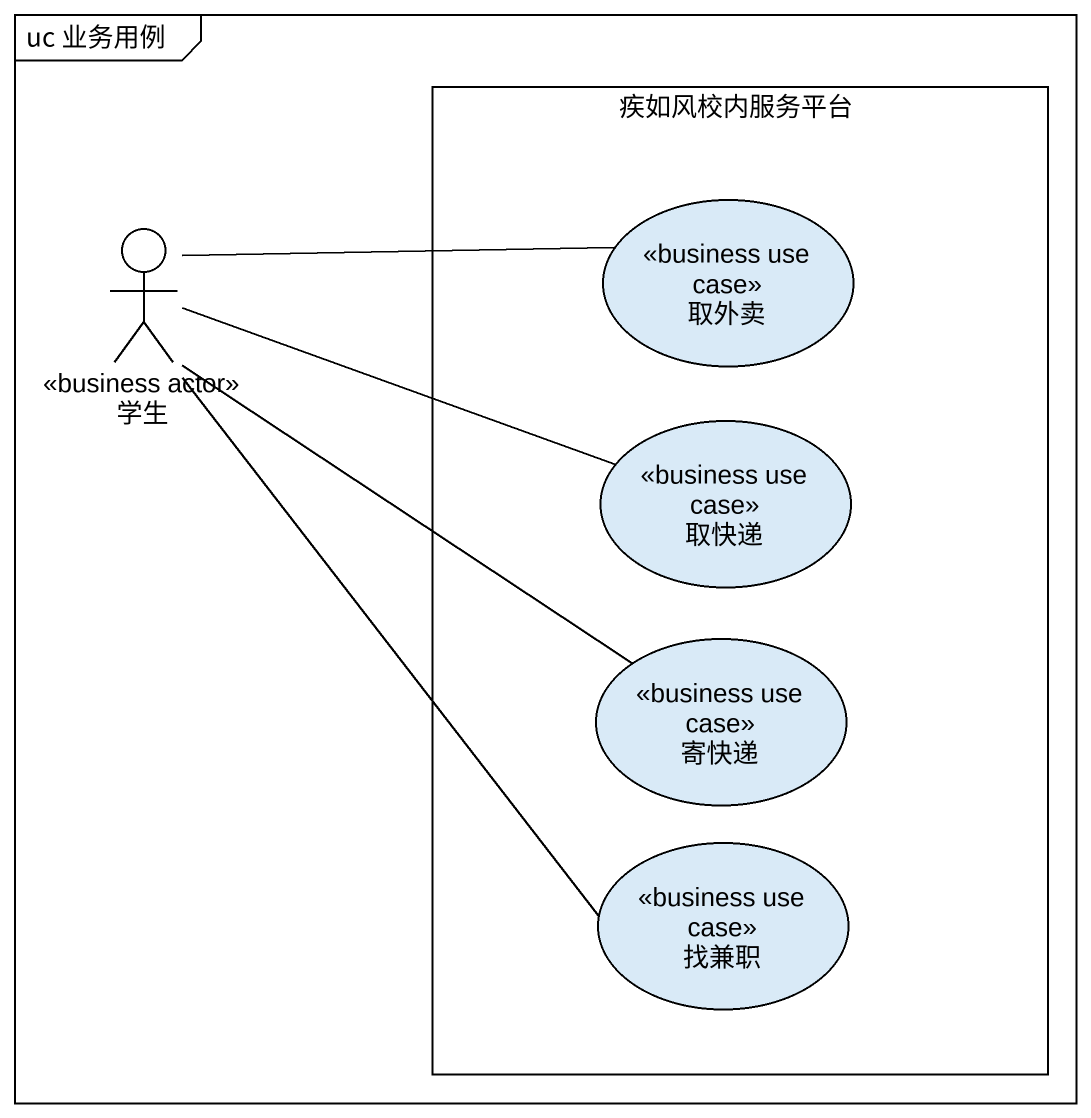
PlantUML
@startuml
mainframe uc 业务用例
rectangle 疾如风校内服务平台 {
  usecase 取外卖 <<business use case>>
  usecase 取快递 <<business use case>>
  usecase 寄快递 <<business use case>>
  usecase 找兼职 <<business use case>>
}
actor 学生 <<business actor>>
学生 -right- 取外卖
学生 -right- 取快递
学生 -right- 寄快递
学生 -- 找兼职
@enduml
